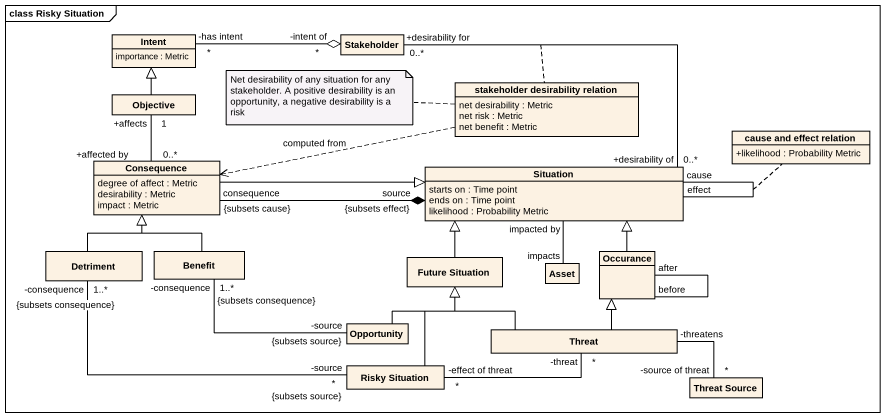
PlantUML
@startuml
mainframe class Risky Situation
hide circle
hide empty members
skinparam classAttributeIconSize 0
class Intent {
  importance : Metric
}
class Stakeholder
class "stakeholder desirability relation" as stakeholder_desirability {
  net desirability : Metric
  net risk : Metric
  net benefit : Metric
}
class Objective
class Consequence {
  degree of affect : Metric
  desirability : Metric
  impact : Metric
}
class "cause and effect relation" as cause_and_effect_relation {
  +likelihood : Probability Metric
}
class Situation {
  starts on : Time point
  ends on : Time point
  likelihood : Probability Metric
}
class Detriment
class Benefit
class "Future Situation" as Future_Situation
class Asset
class Occurance
class Opportunity
class Threat
class "Risky Situation" as Risky_Situation
class "Threat Source" as Threat_Source
Stakeholder "-intent of\n*" o-left- "-has intent\n*" Intent
Stakeholder "+desirability for\n0..*" -- "+desirability of\n0..*" Situation
(Stakeholder, Situation) .. stakeholder_desirability
stakeholder_desirability .left.> Consequence : computed from
Objective -up-|> Intent
Consequence "+affected by\n0..*" -up- "+affects\n1" Objective
Consequence -right-|> Situation
Situation "source\n{subsets effect}" *-left- "consequence\n{subsets cause}" Consequence
Situation "effect" -- "cause" Situation
(Situation, Situation) .. cause_and_effect_relation
Situation "impacted by" -- "impacts" Asset
Detriment -up-|> Consequence
Detriment "-consequence\n1..*\n{subsets consequence}" -right- "-source\n*\n{subsets source}" Risky_Situation
Benefit -up-|> Consequence
Future_Situation -up-|> Situation
Occurance -up-|> Situation
Occurance "before" -- "after" Occurance
Opportunity "-source\n{subsets source}" -left- "-consequence\n1..*\n{subsets consequence}" Benefit
Opportunity -up-|> Future_Situation
Threat -left-|> Future_Situation
Threat -up-|> Occurance
Threat "-threat\n*" -left- "-effect of threat\n*" Risky_Situation
Threat "-threatens" -right- "-source of threat\n*" Threat_Source
Risky_Situation -up-|> Future_Situation
note left of stakeholder_desirability : Net desirability of any situation for any stakeholder. A positive desirability is an opportunity, a negative desirability is a risk
@enduml
